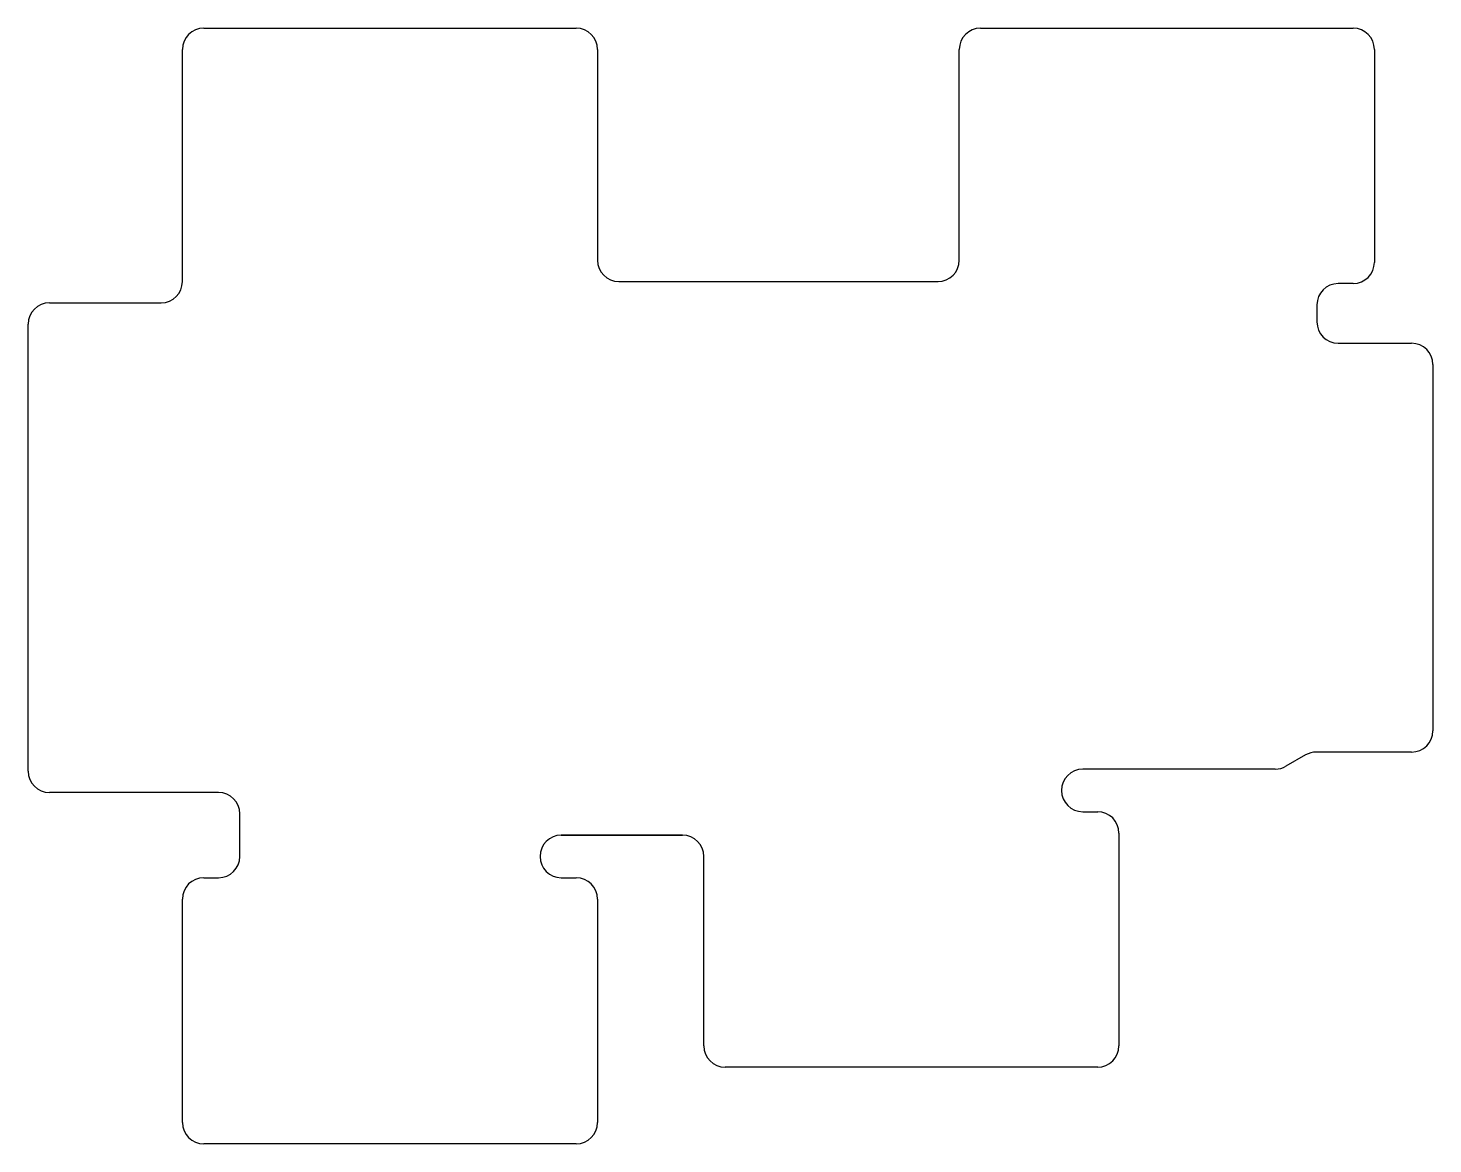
# Model space of a CAD drawing. Extents: x 1287 to 1353, y 1676.6 to 1729.
import ezdxf

# ---------------------------------------------------------------- set-up
doc = ezdxf.new("R2010")
doc.units = 0
doc.layers.get('0').update_dxf_attribs({"linetype": 'CONTINUOUS'})

msp = doc.modelspace()

# ---------------------------------------------------------------- linework, layer by layer
for p, q in [((1295.257, 1728.971), (1312.757, 1728.971)), ((1331.757, 1728.971), (1349.257, 1728.971)), ((1294.257, 1717.071), (1294.257, 1727.971)), ((1313.757, 1727.971), (1313.757, 1718.071)), ((1330.757, 1718.071), (1330.757, 1727.971)), ((1350.257, 1727.971), (1350.257, 1717.971)), ((1314.757, 1717.071), (1329.757, 1717.071)), ((1349.257, 1716.971), (1348.557, 1716.971)), ((1288.007, 1716.071), (1293.257, 1716.071)), ((1347.557, 1715.971), (1347.557, 1715.171)), ((1287.007, 1694.071), (1287.007, 1715.071)), ((1348.557, 1714.171), (1352.007, 1714.171)), ((1353.007, 1713.171), (1353.007, 1695.971)), ((1352.007, 1694.971), (1347.525, 1694.971)), ((1347.025, 1694.837), (1346.103, 1694.305)), ((1345.603, 1694.171), (1336.557, 1694.171)), ((1295.957, 1693.071), (1288.007, 1693.071)), ((1296.957, 1690.071), (1296.957, 1692.071)), ((1336.557, 1692.171), (1337.257, 1692.171)), ((1317.757, 1691.071), (1312.057, 1691.071)), ((1312.057, 1691.071), (1317.757, 1691.071)), ((1338.257, 1691.171), (1338.257, 1681.171)), ((1318.757, 1681.171), (1318.757, 1690.071)), ((1295.257, 1689.071), (1295.957, 1689.071)), ((1312.057, 1689.071), (1312.757, 1689.071)), ((1294.257, 1677.571), (1294.257, 1688.071)), ((1313.757, 1688.071), (1313.757, 1677.571)), ((1337.257, 1680.171), (1319.757, 1680.171)), ((1312.757, 1676.571), (1295.257, 1676.571))]:
    msp.add_line(p, q)
for centre, start, end in [((1295.257, 1727.971), 90, 180), ((1312.757, 1727.971), 0, 90), ((1331.757, 1727.971), 90, 180), ((1349.257, 1727.971), 0, 90), ((1314.757, 1718.071), 180, 270), ((1329.757, 1718.071), 270, 0), ((1349.257, 1717.971), 270, 0), ((1293.257, 1717.071), 270, 0), ((1348.557, 1715.971), 90, 180), ((1288.007, 1715.071), 90, 180), ((1348.557, 1715.171), 180, 270), ((1352.007, 1713.171), 0, 90), ((1352.007, 1695.971), 270, 0), ((1347.525, 1693.971), 90, 120), ((1345.603, 1695.171), 270, 300), ((1288.007, 1694.071), 180, 270), ((1336.557, 1693.171), 90, 270), ((1295.957, 1692.071), 0, 90), ((1337.257, 1691.171), 0, 90), ((1312.057, 1690.071), 90, 270), ((1317.757, 1690.071), 0, 90), ((1295.957, 1690.071), 270, 0), ((1295.257, 1688.071), 90, 180), ((1312.757, 1688.071), 0, 90), ((1319.757, 1681.171), 180, 270), ((1337.257, 1681.171), 270, 0), ((1295.257, 1677.571), 180, 270), ((1312.757, 1677.571), 270, 0)]:
    msp.add_arc(centre, 1, start, end)

doc.saveas('drawing.dxf')
